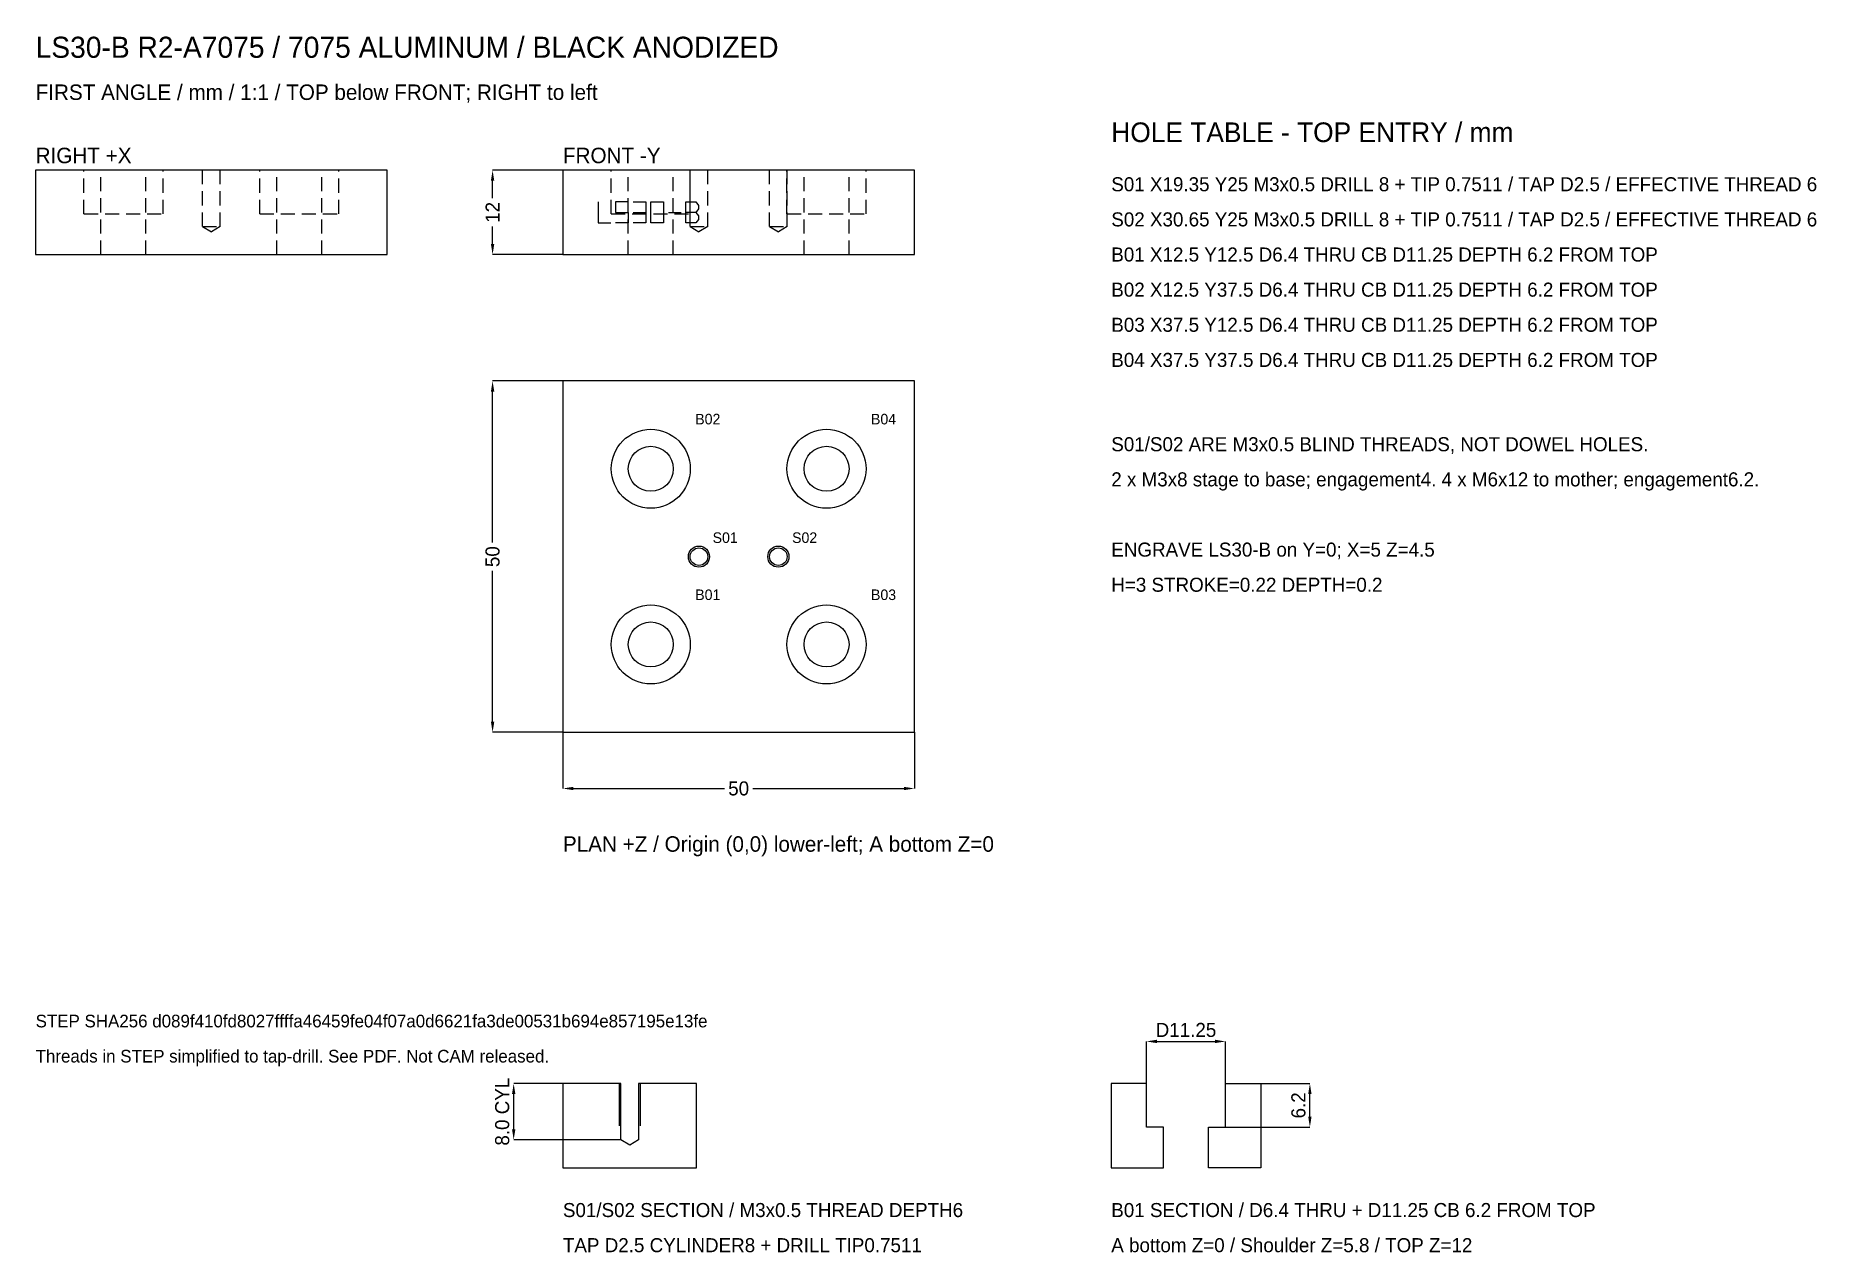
# Model space of a CAD drawing. Header units: millimetres. Extents: x -75 to 178, y -74 to 99.
import ezdxf

# ---------------------------------------------------------------- set-up
doc = ezdxf.new("R2010")
doc.units = ezdxf.units.MM
doc.linetypes.add('ZZHIDDEN', pattern=[3, 2, -1])
for name, color, linetype in [('COUNTERBORE', 4, 'Continuous'), ('DIMENSIONS', 3, 'Continuous'), ('ENGRAVING', 5, 'Continuous'), ('HIDDEN', 8, 'ZZHIDDEN'), ('NOTES', 7, 'Continuous'), ('OUTLINE', 7, 'Continuous'), ('SECTION', 7, 'Continuous'), ('THREAD_NOMINAL', 8, 'Continuous'), ('TOP_HOLES', 7, 'Continuous')]:
    doc.layers.add(name, color=color, linetype=linetype)
doc.dimstyles.get("Standard").update_dxf_attribs({"dimtxt": 2.5, "dimasz": 2.5, "dimexe": 1.25, "dimexo": 0.625, "dimtad": 1, "dimcen": 2.5, "dimazin": 3, "dimtfac": 1, "dimtmove": 0, "dimatfit": 3})

# ---------------------------------------------------------------- blocks, each defined once
blk = doc.blocks.new('_CLOSEDFILLED')
at = {"color": 0, "linetype": 'BYBLOCK'}
blk.add_solid([(-1, 0.16), (0, 0), (-1, -0.16)], dxfattribs=at)
blk = doc.blocks.new('*D1')
for p, q in [((0, 0), (0, -8)), ((50, 0), (50, -8)), ((1.5, -8), (23, -8)), ((27, -8), (48.5, -8))]:
    blk.add_line(p, q)
at = {"layer": 'Defpoints'}
for p in [(0, 0), (50, 0), (0, -8)]:
    blk.add_point(p, dxfattribs=at)
at = {"layer": 'DIMENSIONS', "xscale": 1.5, "yscale": 1.5, "rotation": 180}
blk.add_blockref('_CLOSEDFILLED', (0, -8), dxfattribs=at)
at = {"layer": 'DIMENSIONS', "xscale": 1.5, "yscale": 1.5}
blk.add_blockref('_CLOSEDFILLED', (50, -8), dxfattribs=at)
at = {"layer": 'DIMENSIONS', "insert": (25, -8), "char_height": 2, "attachment_point": 5}
blk.add_mtext('50', dxfattribs=at)
blk = doc.blocks.new('*D2')
for p, q in [((0, 50), (-10, 50)), ((-10, 27), (-10, 48.5)), ((-10, 1.5), (-10, 23)), ((0, 0), (-10, 0))]:
    blk.add_line(p, q)
at = {"layer": 'Defpoints'}
for p in [(0, 50), (-10, 0), (0, 0)]:
    blk.add_point(p, dxfattribs=at)
at = {"layer": 'DIMENSIONS', "xscale": 1.5, "yscale": 1.5}
for p, rotation in [((-10, 50), 90), ((-10, 0), 270)]:
    blk.add_blockref('_CLOSEDFILLED', p, dxfattribs=dict(at, rotation=rotation))
at = {"layer": 'DIMENSIONS', "insert": (-10, 25), "char_height": 2, "attachment_point": 5, "rotation": 90}
blk.add_mtext('50', dxfattribs=at)
blk = doc.blocks.new('*D3')
for p, q in [((0, 80), (-10, 80)), ((-10, 76), (-10, 78.5)), ((-10, 69.5), (-10, 72)), ((0, 68), (-10, 68))]:
    blk.add_line(p, q)
at = {"layer": 'Defpoints'}
for p in [(0, 80), (-10, 68), (0, 68)]:
    blk.add_point(p, dxfattribs=at)
at = {"layer": 'DIMENSIONS', "xscale": 1.5, "yscale": 1.5}
for p, rotation in [((-10, 80), 90), ((-10, 68), 270)]:
    blk.add_blockref('_CLOSEDFILLED', p, dxfattribs=dict(at, rotation=rotation))
at = {"layer": 'DIMENSIONS', "insert": (-10, 74), "char_height": 2, "attachment_point": 5, "rotation": 90}
blk.add_mtext('12', dxfattribs=at)
blk = doc.blocks.new('*D4')
for p, q in [((83, -50), (83, -44)), ((84.5, -44), (92.75, -44)), ((94.25, -50), (94.25, -44))]:
    blk.add_line(p, q)
at = {"layer": 'Defpoints'}
for p in [(83, -44), (83, -50), (94.25, -50)]:
    blk.add_point(p, dxfattribs=at)
at = {"layer": 'DIMENSIONS', "xscale": 1.5, "yscale": 1.5, "rotation": 180}
blk.add_blockref('_CLOSEDFILLED', (83, -44), dxfattribs=at)
at = {"layer": 'DIMENSIONS', "xscale": 1.5, "yscale": 1.5}
blk.add_blockref('_CLOSEDFILLED', (94.25, -44), dxfattribs=at)
at = {"layer": 'DIMENSIONS', "insert": (88.625, -42.375), "char_height": 2, "attachment_point": 5}
blk.add_mtext('D11.25', dxfattribs=at)
blk = doc.blocks.new('*D5')
for p, q in [((94.25, -50), (106.25, -50)), ((106.25, -54.7), (106.25, -51.5)), ((94.25, -56.2), (106.25, -56.2))]:
    blk.add_line(p, q)
at = {"layer": 'Defpoints'}
for p in [(94.25, -50), (94.25, -56.2), (106.25, -56.2)]:
    blk.add_point(p, dxfattribs=at)
at = {"layer": 'DIMENSIONS', "xscale": 1.5, "yscale": 1.5}
for p, rotation in [((106.25, -50), 90), ((106.25, -56.2), 270)]:
    blk.add_blockref('_CLOSEDFILLED', p, dxfattribs=dict(at, rotation=rotation))
at = {"layer": 'DIMENSIONS', "insert": (104.625, -53.1), "char_height": 2, "attachment_point": 5, "rotation": 90}
blk.add_mtext('6.2', dxfattribs=at)
blk = doc.blocks.new('*D6')
for p, q in [((8.25, -50), (-7, -50)), ((-7, -56.5), (-7, -51.5)), ((8.25, -58), (-7, -58))]:
    blk.add_line(p, q)
at = {"layer": 'Defpoints'}
for p in [(8.25, -50), (-7, -58), (8.25, -58)]:
    blk.add_point(p, dxfattribs=at)
at = {"layer": 'DIMENSIONS', "xscale": 1.5, "yscale": 1.5}
for p, rotation in [((-7, -50), 90), ((-7, -58), 270)]:
    blk.add_blockref('_CLOSEDFILLED', p, dxfattribs=dict(at, rotation=rotation))
at = {"layer": 'DIMENSIONS', "insert": (-8.625, -54), "char_height": 2, "attachment_point": 5, "rotation": 90}
blk.add_mtext('8.0 CYL', dxfattribs=at)

msp = doc.modelspace()

# ---------------------------------------------------------------- linework, layer by layer
at = {"layer": 'COUNTERBORE'}
for centre in [(12.5, 37.5), (37.5, 37.5), (12.5, 12.5), (37.5, 12.5)]:
    msp.add_circle(centre, 5.625, dxfattribs=at)
at = {"layer": 'ENGRAVING'}
for p, q in [((5, 75.5), (5, 72.5)), ((9.3, 75.5), (7.5, 75.5)), ((7.5, 75.5), (7.5, 74)), ((7.5, 74), (9.3, 74)), ((9.3, 74), (9.3, 72.5)), ((10, 75.5), (11.8, 75.5)), ((10, 74), (11.8, 74)), ((11.8, 75.5), (11.8, 72.5)), ((12.5, 72.5), (12.5, 75.5)), ((12.5, 75.5), (14.3, 75.5)), ((14.3, 75.5), (14.3, 72.5)), ((15, 74), (16.8, 74)), ((17.5, 72.5), (17.5, 75.5)), ((17.5, 75.5), (18.9, 75.5)), ((18.9, 74), (17.5, 74)), ((18.9, 75.5), (19.3, 75)), ((19.3, 74.5), (18.9, 74)), ((18.9, 74), (19.3, 73.5)), ((19.3, 75), (19.3, 74.5)), ((19.3, 73.5), (19.3, 73)), ((5, 72.5), (6.8, 72.5)), ((9.3, 72.5), (7.5, 72.5)), ((11.8, 72.5), (10, 72.5)), ((14.3, 72.5), (12.5, 72.5)), ((18.9, 72.5), (17.5, 72.5)), ((19.3, 73), (18.9, 72.5))]:
    msp.add_line(p, q, dxfattribs=at)
at = {"layer": 'HIDDEN'}
for p, q in [((-68.125, 73.8), (-68.125, 80)), ((-65.7, 68), (-65.7, 80)), ((-59.3, 68), (-59.3, 80)), ((-56.875, 73.8), (-56.875, 80)), ((-51.25, 72), (-51.25, 80)), ((-48.75, 72), (-48.75, 80)), ((-43.125, 73.8), (-43.125, 80)), ((-40.7, 68), (-40.7, 80)), ((-34.3, 68), (-34.3, 80)), ((-31.875, 73.8), (-31.875, 80)), ((6.875, 73.8), (6.875, 80)), ((9.3, 68), (9.3, 80)), ((15.7, 68), (15.7, 80)), ((18.1, 72), (18.1, 80)), ((18.125, 73.8), (18.125, 80)), ((20.6, 72), (20.6, 80)), ((29.4, 72), (29.4, 80)), ((31.875, 73.8), (31.875, 80)), ((31.9, 72), (31.9, 80)), ((34.3, 68), (34.3, 80)), ((40.7, 68), (40.7, 80)), ((43.125, 73.8), (43.125, 80)), ((-68.125, 73.8), (-56.875, 73.8)), ((-43.125, 73.8), (-31.875, 73.8)), ((6.875, 73.8), (18.125, 73.8)), ((31.875, 73.8), (43.125, 73.8)), ((-51.25, 72), (-48.75, 72)), ((-51.25, 72), (-50, 71.24892)), ((-48.75, 72), (-50, 71.24892)), ((18.1, 72), (20.6, 72)), ((18.1, 72), (19.35, 71.24892)), ((20.6, 72), (19.35, 71.24892)), ((29.4, 72), (31.9, 72)), ((29.4, 72), (30.65, 71.24892)), ((31.9, 72), (30.65, 71.24892))]:
    msp.add_line(p, q, dxfattribs=at)
at = {"layer": 'OUTLINE'}
for points in [[(-75, 68), (-25, 68), (-25, 80), (-75, 80)], [(0, 68), (50, 68), (50, 80), (0, 80)], [(0, 0), (50, 0), (50, 50), (0, 50)]]:
    msp.add_lwpolyline(points, close=True, dxfattribs=at)
at = {"layer": 'SECTION'}
for p, q in [((8, -50), (8, -56)), ((11, -50), (11, -56))]:
    msp.add_line(p, q, dxfattribs=at)
for points in [[(0, -62), (19, -62), (19, -50), (10.75, -50), (10.75, -58), (9.5, -58.75108), (8.25, -58), (8.25, -50), (0, -50)], [(78, -62), (85.425, -62), (85.425, -56.2), (83, -56.2), (83, -50), (78, -50)], [(99.25, -62), (91.825, -62), (91.825, -56.2), (94.25, -56.2), (94.25, -50), (99.25, -50)]]:
    msp.add_lwpolyline(points, close=True, dxfattribs=at)
at = {"layer": 'THREAD_NOMINAL'}
for centre in [(19.35, 25), (30.65, 25)]:
    msp.add_circle(centre, 1.5, dxfattribs=at)
at = {"layer": 'TOP_HOLES'}
for centre, radius in [((12.5, 37.5), 3.2), ((37.5, 37.5), 3.2), ((19.35, 25), 1.25), ((30.65, 25), 1.25), ((12.5, 12.5), 3.2), ((37.5, 12.5), 3.2)]:
    msp.add_circle(centre, radius, dxfattribs=at)

# ---------------------------------------------------------------- texts
at = {"layer": 'NOTES'}
for s, height, p in [('LS30-B R2-A7075 / 7075 ALUMINUM / BLACK ANODIZED', 3, (-75, 96)), ('FIRST ANGLE / mm / 1:1 / TOP below FRONT; RIGHT to left', 2.2, (-75, 90)), ('HOLE TABLE - TOP ENTRY / mm', 2.8, (78, 84)), ('RIGHT +X', 2.2, (-75, 81)), ('FRONT -Y', 2.2, (0, 81)), ('S01 X19.35 Y25 M3x0.5 DRILL 8 + TIP 0.7511 / TAP D2.5 / EFFECTIVE THREAD 6', 2, (78, 77)), ('S02 X30.65 Y25 M3x0.5 DRILL 8 + TIP 0.7511 / TAP D2.5 / EFFECTIVE THREAD 6', 2, (78, 72)), ('B01 X12.5 Y12.5 D6.4 THRU CB D11.25 DEPTH 6.2 FROM TOP', 2, (78, 67)), ('B02 X12.5 Y37.5 D6.4 THRU CB D11.25 DEPTH 6.2 FROM TOP', 2, (78, 62)), ('B03 X37.5 Y12.5 D6.4 THRU CB D11.25 DEPTH 6.2 FROM TOP', 2, (78, 57)), ('B04 X37.5 Y37.5 D6.4 THRU CB D11.25 DEPTH 6.2 FROM TOP', 2, (78, 52)), ('B02', 1.5, (18.825, 43.825)), ('B04', 1.5, (43.825, 43.825)), ('S01/S02 ARE M3x0.5 BLIND THREADS, NOT DOWEL HOLES.', 2, (78, 40)), ('2 x M3x8 stage to base; engagement4. 4 x M6x12 to mother; engagement6.2.', 2, (78, 35)), ('S01', 1.5, (21.3, 26.95)), ('S02', 1.5, (32.6, 26.95)), ('ENGRAVE LS30-B on Y=0; X=5 Z=4.5', 2, (78, 25)), ('B01', 1.5, (18.825, 18.825)), ('B03', 1.5, (43.825, 18.825)), ('H=3 STROKE=0.22 DEPTH=0.2', 2, (78, 20)), ('PLAN +Z / Origin (0,0) lower-left; A bottom Z=0', 2.2, (0, -17)), ('STEP SHA256 d089f410fd8027ffffa46459fe04f07a0d6621fa3de00531b694e857195e13fe', 1.8, (-75, -42)), ('Threads in STEP simplified to tap-drill. See PDF. Not CAM released.', 1.8, (-75, -47)), ('S01/S02 SECTION / M3x0.5 THREAD DEPTH6', 2, (0, -69)), ('B01 SECTION / D6.4 THRU + D11.25 CB 6.2 FROM TOP', 2, (78, -69)), ('TAP D2.5 CYLINDER8 + DRILL TIP0.7511', 2, (0, -74)), ('A bottom Z=0 / Shoulder Z=5.8 / TOP Z=12', 2, (78, -74))]:
    msp.add_text(s, height=height, dxfattribs=at).set_placement(p)

# ---------------------------------------------------------------- dimensions: what is measured, and where the dimension line sits
at = {"layer": 'DIMENSIONS'}
for base, p1, p2, picture, middle in [((-10, 68), (0, 68), (0, 80), '*D3', (-10, 74)), ((-10, 0), (0, 0), (0, 50), '*D2', (-10, 25))]:
    dim = msp.add_linear_dim(base=base, p1=p1, p2=p2, angle=90, dimstyle='Standard', override={"dimtxt": 2, "dimasz": 1.5, "dimdec": 4, "dimdsep": 46}, dxfattribs=at)
    dim.commit()
    dim.dimension.update_dxf_attribs({"geometry": picture, "text_midpoint": middle})
dim = msp.add_linear_dim(base=(0, -8), p1=(0, 0), p2=(50, 0), dimstyle='Standard', override={"dimtxt": 2, "dimasz": 1.5, "dimdec": 4, "dimdsep": 46}, dxfattribs=at)
dim.commit()
dim.dimension.update_dxf_attribs({"geometry": '*D1', "text_midpoint": (25, -8)})
dim = msp.add_linear_dim(base=(83, -44), p1=(83, -50), p2=(94.25, -50), text='D11.25', dimstyle='Standard', override={"dimtxt": 2, "dimasz": 1.5, "dimdec": 4, "dimdsep": 46}, dxfattribs=at)
dim.commit()
dim.dimension.update_dxf_attribs({"geometry": '*D4', "text_midpoint": (88.625, -42.375)})
for base, p1, p2, text, picture, middle in [((-7, -58), (8.25, -58), (8.25, -50), '8.0 CYL', '*D6', (-8.625, -54)), ((106.25, -56.2), (94.25, -56.2), (94.25, -50), '6.2', '*D5', (104.625, -53.1))]:
    dim = msp.add_linear_dim(base=base, p1=p1, p2=p2, angle=90, text=text, dimstyle='Standard', override={"dimtxt": 2, "dimasz": 1.5, "dimdec": 4, "dimdsep": 46}, dxfattribs=at)
    dim.commit()
    dim.dimension.update_dxf_attribs({"geometry": picture, "text_midpoint": middle})

doc.saveas('drawing.dxf')
